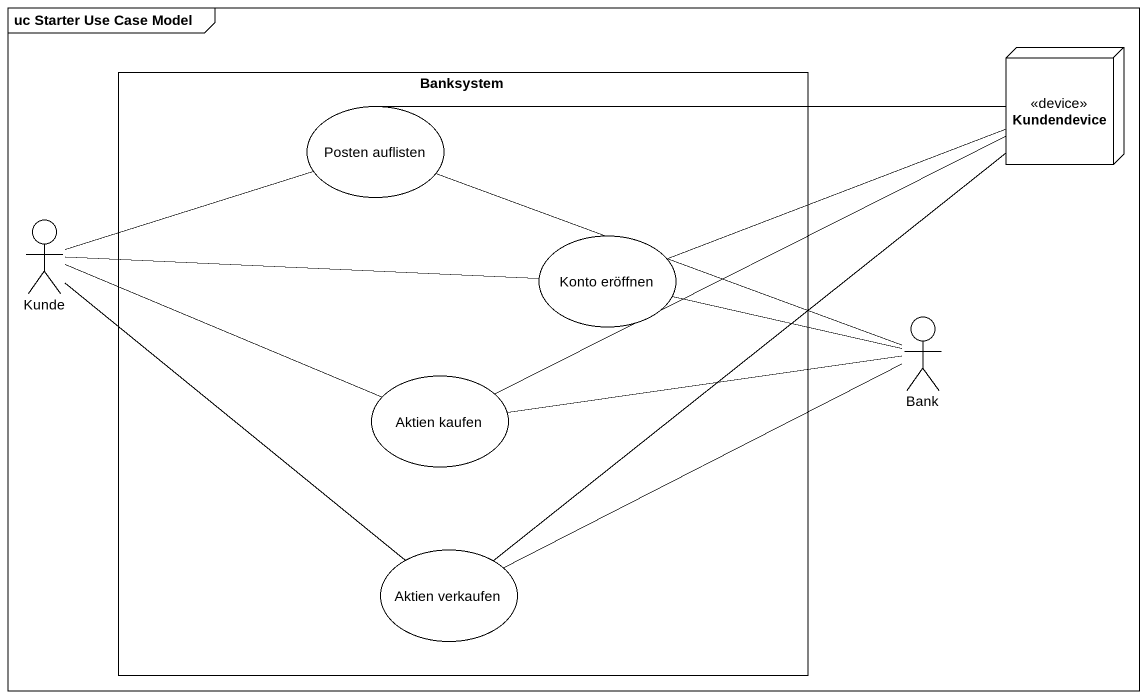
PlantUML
@startuml
mainframe uc Starter Use Case Model
node Kundendevice <<device>>
rectangle Banksystem {
  usecase "Posten auflisten" as Posten_auflisten
  usecase "Konto eröffnen" as Konto_eröffnen
  usecase "Aktien kaufen" as Aktien_kaufen
  usecase "Aktien verkaufen" as Aktien_verkaufen
}
actor Kunde
actor Bank
Posten_auflisten -right- Kundendevice
Kunde -right- Posten_auflisten
Kunde -right- Konto_eröffnen
Konto_eröffnen -right- Kundendevice
Konto_eröffnen -right- Bank
Bank -left- Posten_auflisten
Aktien_kaufen -right- Kundendevice
Aktien_kaufen -left- Kunde
Aktien_kaufen -right- Bank
Aktien_verkaufen -up- Kundendevice
Aktien_verkaufen -up- Kunde
Aktien_verkaufen -right- Bank
@enduml
